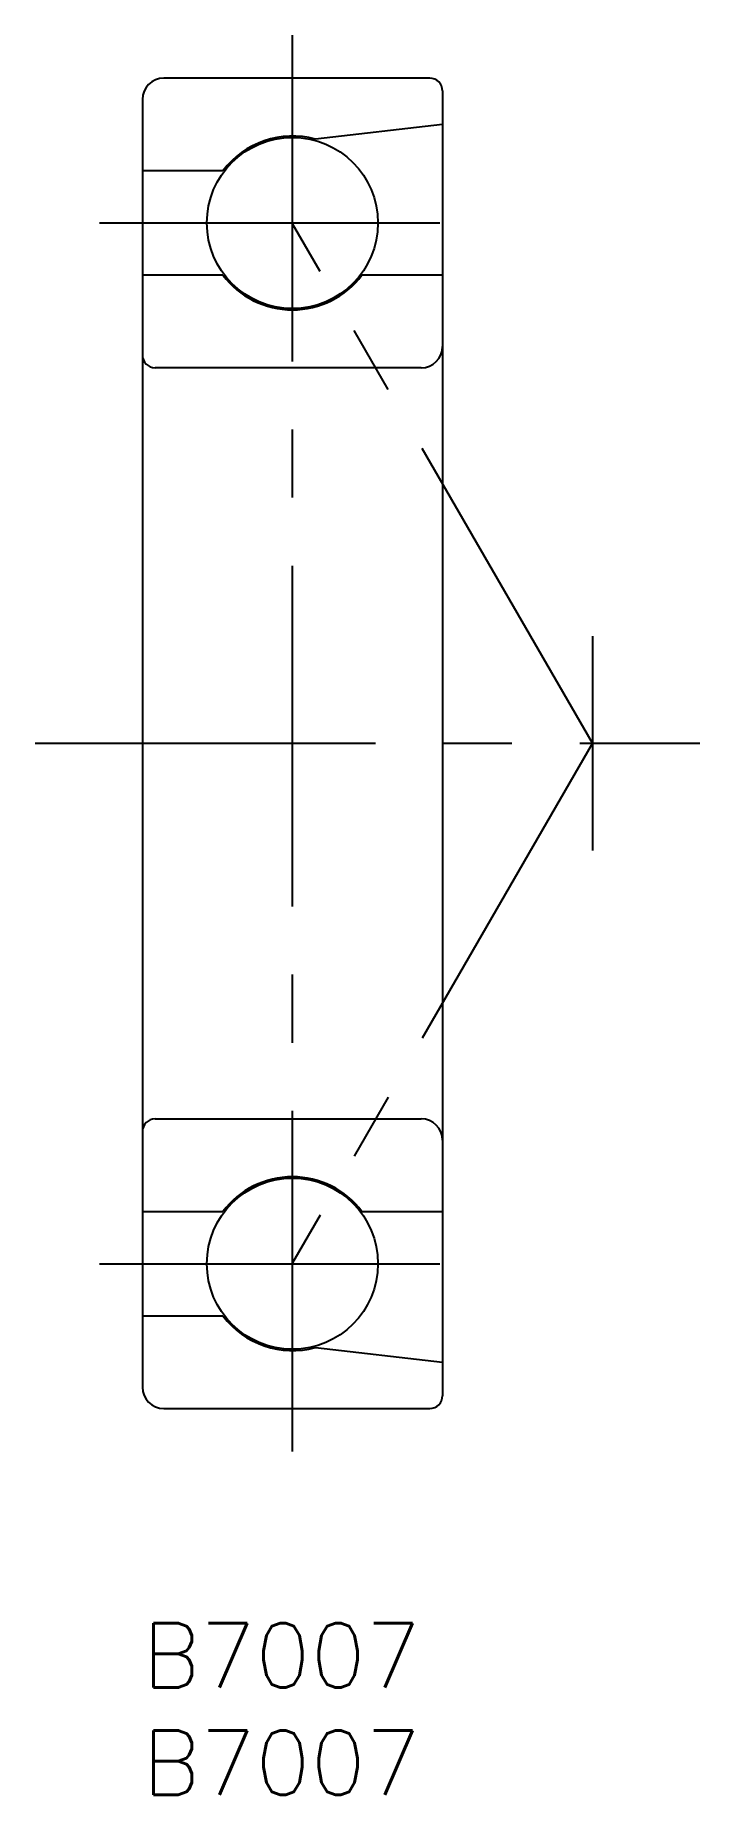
# Model space of a CAD drawing. Extents: x -5 to 26, y -8 to 74.
import ezdxf

# ---------------------------------------------------------------- set-up
doc = ezdxf.new("R2010")
doc.units = 0
doc.header["$LTSCALE"] = 0.5
doc.linetypes.add('CENTER', pattern=[50.8, 31.75, -6.35, 6.35, -6.35])
for name, color, linetype in [('MSM_CENTER', 1, 'CENTER'), ('MSM_CONTINUOUS', 7, 'CONTINUOUS'), ('MSM_PART_NUMBER', 7, 'CONTINUOUS')]:
    doc.layers.add(name, color=color, linetype=linetype)
doc.styles.get("Standard").update_dxf_attribs({"font": 'txt.shx', "height": 3, "bigfont": 'bigfont.shx'})

msp = doc.modelspace()

# ---------------------------------------------------------------- linework, layer by layer
at = {"layer": 'MSM_CENTER'}
for p, q in [((7, 8), (7, 74)), ((-2, 65.25), (16, 65.25)), ((21, 41), (7, 65.215)), ((21, 46), (21, 36)), ((-5, 41), (26, 41)), ((21, 41), (7, 16.785)), ((-2, 16.75), (16, 16.75))]:
    msp.add_line(p, q, dxfattribs=at)
at = {"layer": 'MSM_CONTINUOUS'}
for p, q in [((13.4, 72), (1, 72)), ((14, 71.4), (14, 10.6)), ((0, 71), (0, 11)), ((14, 69.842), (8.068, 69.157)), ((3.76, 67.68), (0, 67.68)), ((3.76, 62.82), (0, 62.82)), ((14, 62.82), (10.24, 62.82)), ((13, 58.5), (0.6, 58.5)), ((0.6, 23.5), (13, 23.5)), ((8.068, 20.657), (8.068, 20.594)), ((0, 19.18), (3.76, 19.18)), ((10.24, 19.18), (14, 19.18)), ((0, 14.32), (3.76, 14.32)), ((8.068, 12.843), (14, 12.158)), ((1, 10), (13.4, 10))]:
    msp.add_line(p, q, dxfattribs=at)
for centre in [(7, 65.25), (7, 16.75)]:
    msp.add_circle(centre, 3.989, dxfattribs=at)
for centre, radius, start, end in [((1, 71), 1, 90, 180), ((13.4, 71.4), 0.6, 0, 90), ((7, 65.25), 4.05, 74.7056, 143.1301), ((7, 65.25), 4.05, 216.8699, 323.1301), ((0.6, 59.1), 0.6, 180, 270), ((13, 59.5), 1, 270, 0), ((0.6, 22.9), 0.6, 90, 180), ((13, 22.5), 1, 0, 90), ((7, 16.75), 4.05, 36.8699, 143.1301), ((7, 16.75), 4.05, 216.8699, 285.2944), ((1, 11), 1, 180, 270), ((13.4, 10.6), 0.6, 270, 0)]:
    msp.add_arc(centre, radius, start, end, dxfattribs=at)

# ---------------------------------------------------------------- texts
at = {"layer": 'MSM_PART_NUMBER'}
for p in [(0, -3), (0, -8)]:
    msp.add_text('B7007', height=3, dxfattribs=at).set_placement(p)

doc.saveas('drawing.dxf')
